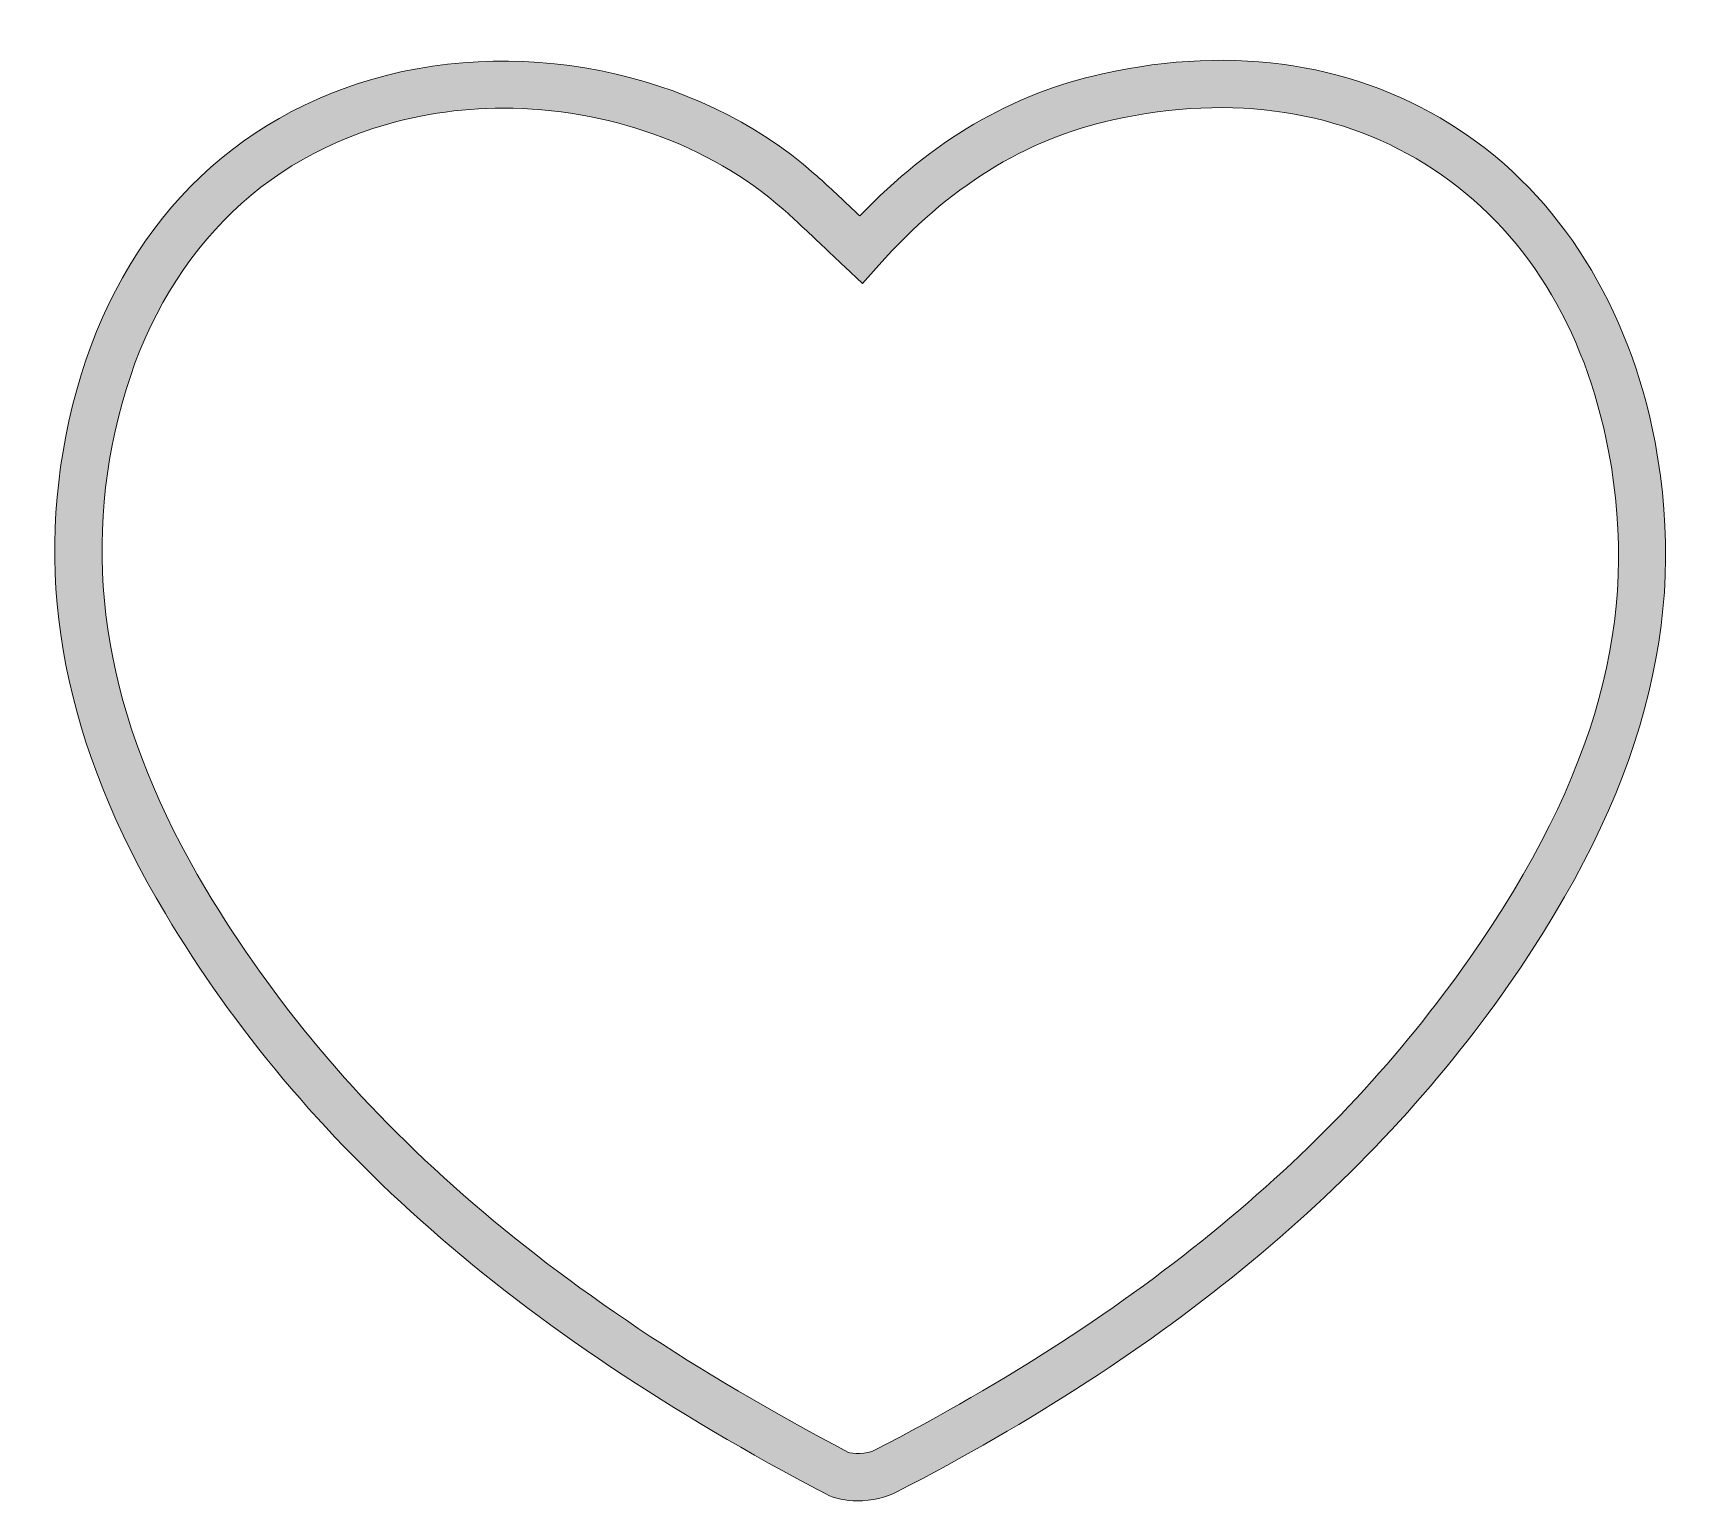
# Model space of a CAD drawing. Extents: x -195 to 547, y -387 to 3.
# Drawn here: x -194.6 to -19.6, y -152.3 to 2.9 of the extents above; entities that cross this region are included whole.
import ezdxf

# ---------------------------------------------------------------- set-up
doc = ezdxf.new("R2010")
doc.units = 0
doc.header["$MEASUREMENT"] = 0
doc.layers.add('Layer 1', color=7, linetype='Continuous', lineweight=0)

msp = doc.modelspace()

# ---------------------------------------------------------------- hatches: boundary and pattern name
at = {"layer": 'Layer 1', "true_color": 0xed1c24, "transparency": 33554687}
h = msp.add_hatch(color=240, dxfattribs=at)
h.dxf.hatch_style = 2
edge = h.paths.add_edge_path()
edge.add_spline(control_points=[(-144.9, -5.06), (-149.59, -5.06), (-154.27, -5.76), (-158.7, -7.21), (-172.74, -11.79), (-182.42, -23.16), (-185.95, -39.21), (-189.45, -55.14), (-186.31, -70.99), (-176.35, -87.65), (-162.17, -111.37), (-140.61, -130.28), (-108.49, -147.16), (-108.04, -147.4), (-106.5, -147.39), (-105.61, -146.93), (-77.68, -132.5), (-57.14, -115.51), (-42.8, -94.98), (-29.27, -75.59), (-24.73, -59.04), (-28.08, -41.32), (-30.58, -28.16), (-36.99, -17.85), (-46.62, -11.51), (-56.08, -5.28), (-67.79, -3.48), (-80.49, -6.3), (-89.82, -8.38), (-97.92, -13.41), (-105.23, -21.67), (-105.23, -21.67), (-106.94, -23.6), (-106.94, -23.6), (-106.94, -23.6), (-108.81, -21.84), (-108.81, -21.84), (-109.68, -21.03), (-110.48, -20.27), (-111.23, -19.56), (-112.73, -18.14), (-114.02, -16.91), (-115.35, -15.73), (-123.19, -8.82), (-134.05, -5.06), (-144.9, -5.06)], knot_values=[0, 0, 0, 0, 1, 1, 1, 2, 2, 2, 3, 3, 3, 4, 4, 4, 5, 5, 5, 6, 6, 6, 7, 7, 7, 8, 8, 8, 9, 9, 9, 10, 10, 10, 11, 11, 11, 12, 12, 12, 13, 13, 13, 14, 14, 14, 15, 15, 15, 15], degree=3, periodic=0)
edge = h.paths.add_edge_path()
edge.add_spline(control_points=[(-107.51, -152.32), (-108.67, -152.32), (-109.84, -152.1), (-110.82, -151.59), (-143.78, -134.26), (-165.97, -114.75), (-180.64, -90.22), (-191.29, -72.41), (-194.62, -55.37), (-190.83, -38.14), (-186.91, -20.29), (-176.05, -7.61), (-160.26, -2.46), (-143.92, 2.88), (-124.54, -0.95), (-112.04, -11.99), (-110.64, -13.22), (-109.32, -14.48), (-107.79, -15.93), (-107.61, -16.1), (-107.42, -16.28), (-107.23, -16.46), (-99.64, -8.5), (-91.23, -3.57), (-81.57, -1.42), (-67.52, 1.7), (-54.48, -0.34), (-43.87, -7.34), (-33.23, -14.34), (-25.88, -26.08), (-23.17, -40.39), (-19.59, -59.28), (-24.53, -77.54), (-38.7, -97.84), (-53.52, -119.05), (-74.65, -136.56), (-103.31, -151.37), (-104.41, -151.94), (-105.96, -152.32), (-107.51, -152.32)], knot_values=[0, 0, 0, 0, 1, 1, 1, 2, 2, 2, 3, 3, 3, 4, 4, 4, 5, 5, 5, 6, 6, 6, 7, 7, 7, 8, 8, 8, 9, 9, 9, 10, 10, 10, 11, 11, 11, 12, 12, 12, 13, 13, 13, 13], degree=3, periodic=0)

# ---------------------------------------------------------------- linework, layer by layer
at = {"layer": 'Layer 1'}
for points, knots in [([(-107.51, -152.32), (-108.67, -152.32), (-109.84, -152.1), (-110.82, -151.59), (-143.78, -134.26), (-165.97, -114.75), (-180.64, -90.22), (-191.29, -72.41), (-194.62, -55.37), (-190.83, -38.14), (-186.91, -20.29), (-176.05, -7.61), (-160.26, -2.46), (-143.92, 2.88), (-124.54, -0.95), (-112.04, -11.99), (-110.64, -13.22), (-109.32, -14.48), (-107.79, -15.93), (-107.61, -16.1), (-107.42, -16.28), (-107.23, -16.46), (-99.64, -8.5), (-91.23, -3.57), (-81.57, -1.42), (-67.52, 1.7), (-54.48, -0.34), (-43.87, -7.34), (-33.23, -14.34), (-25.88, -26.08), (-23.17, -40.39), (-19.59, -59.28), (-24.53, -77.54), (-38.7, -97.84), (-53.52, -119.05), (-74.65, -136.56), (-103.31, -151.37), (-104.41, -151.94), (-105.96, -152.32), (-107.51, -152.32)], [0, 0, 0, 0, 1, 1, 1, 2, 2, 2, 3, 3, 3, 4, 4, 4, 5, 5, 5, 6, 6, 6, 7, 7, 7, 8, 8, 8, 9, 9, 9, 10, 10, 10, 11, 11, 11, 12, 12, 12, 13, 13, 13, 13]), ([(-144.9, -5.06), (-149.59, -5.06), (-154.27, -5.76), (-158.7, -7.21), (-172.74, -11.79), (-182.42, -23.16), (-185.95, -39.21), (-189.45, -55.14), (-186.31, -70.99), (-176.35, -87.65), (-162.17, -111.37), (-140.61, -130.28), (-108.49, -147.16), (-108.04, -147.4), (-106.5, -147.39), (-105.61, -146.93), (-77.68, -132.5), (-57.14, -115.51), (-42.8, -94.98), (-29.27, -75.59), (-24.73, -59.04), (-28.08, -41.32), (-30.58, -28.16), (-36.99, -17.85), (-46.62, -11.51), (-56.08, -5.28), (-67.79, -3.48), (-80.49, -6.3), (-89.82, -8.38), (-97.92, -13.41), (-105.23, -21.67), (-105.23, -21.67), (-106.94, -23.6), (-106.94, -23.6), (-106.94, -23.6), (-108.81, -21.84), (-108.81, -21.84), (-109.68, -21.03), (-110.48, -20.27), (-111.23, -19.56), (-112.73, -18.14), (-114.02, -16.91), (-115.35, -15.73), (-123.19, -8.82), (-134.05, -5.06), (-144.9, -5.06)], [0, 0, 0, 0, 1, 1, 1, 2, 2, 2, 3, 3, 3, 4, 4, 4, 5, 5, 5, 6, 6, 6, 7, 7, 7, 8, 8, 8, 9, 9, 9, 10, 10, 10, 11, 11, 11, 12, 12, 12, 13, 13, 13, 14, 14, 14, 15, 15, 15, 15])]:
    msp.add_open_spline(points, degree=3, knots=knots, dxfattribs=at)

doc.saveas('drawing.dxf')
